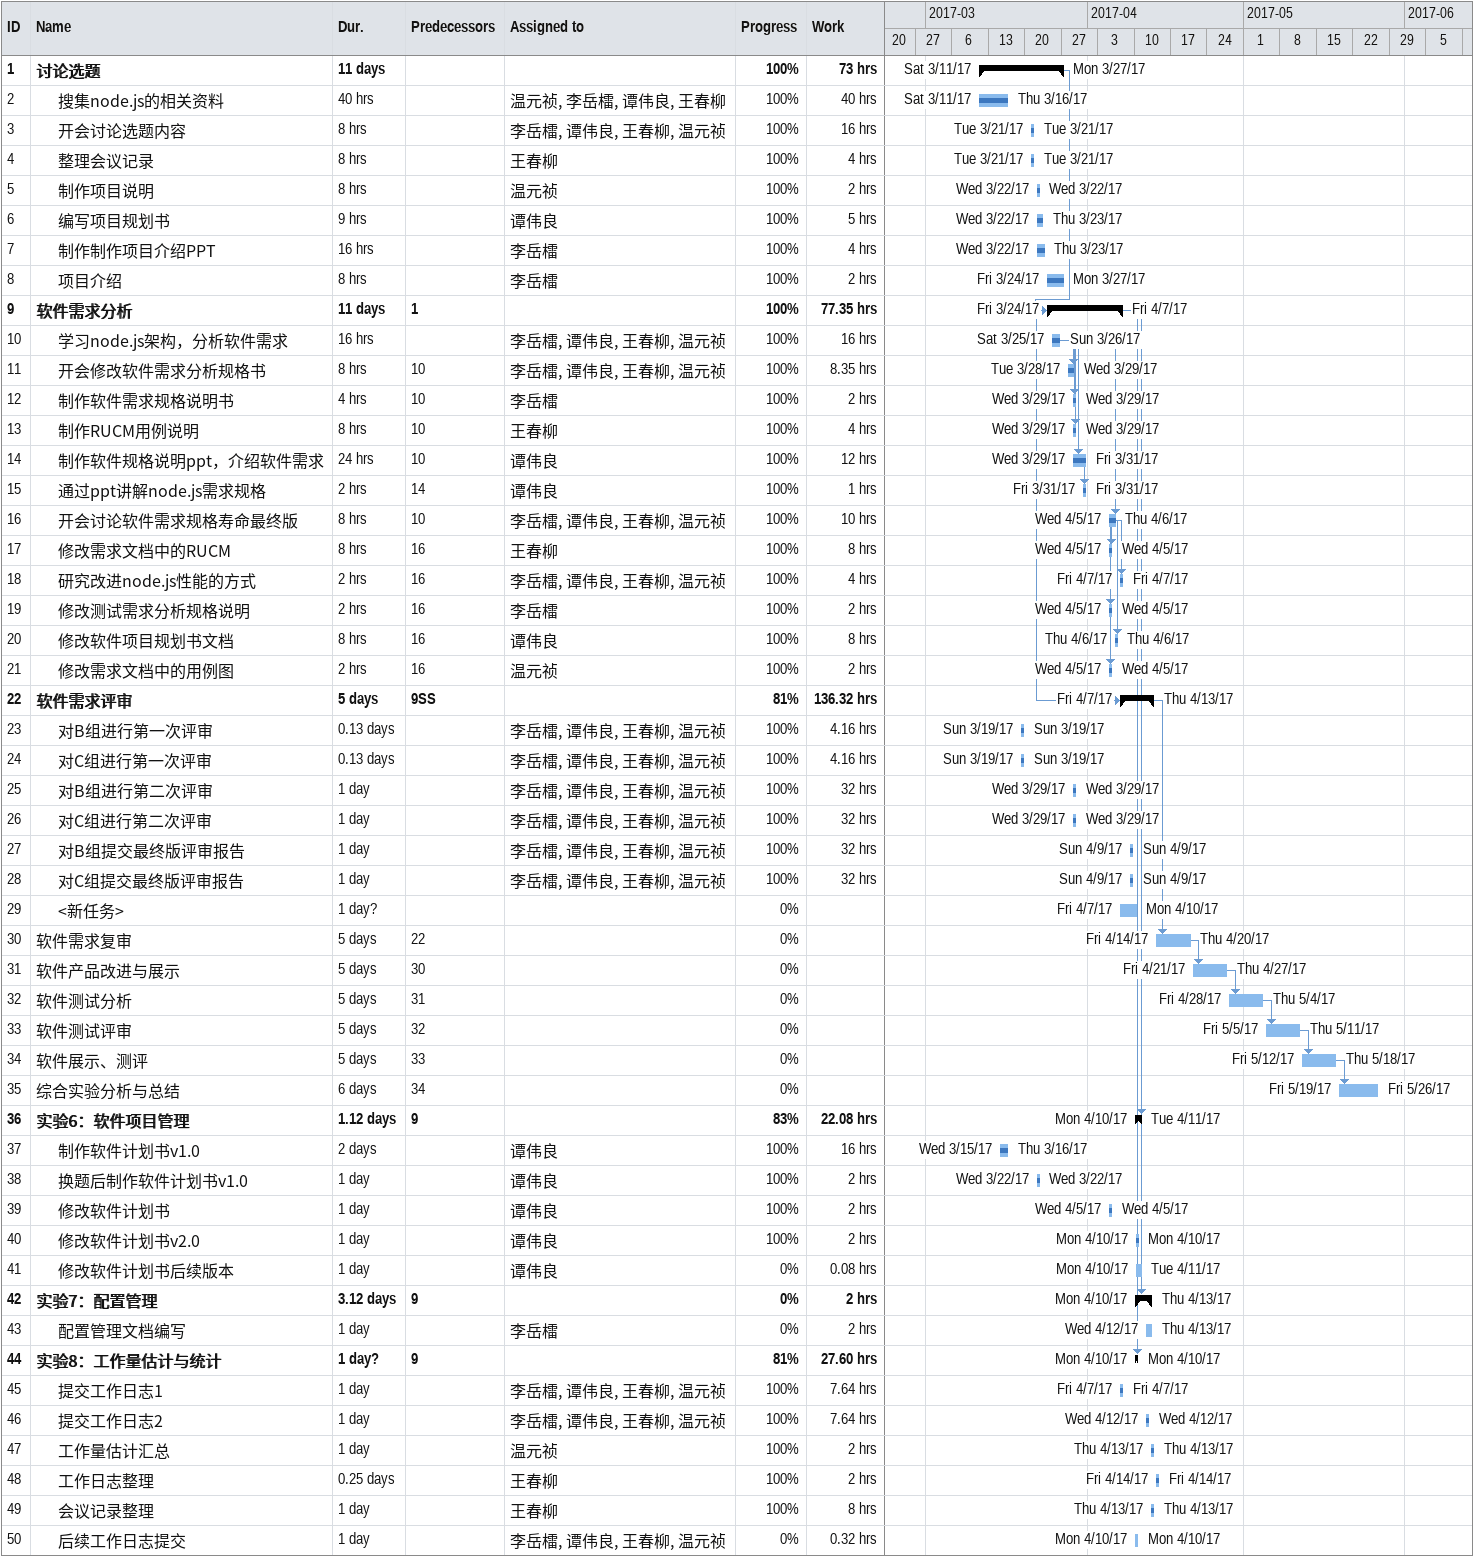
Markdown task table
| ID | Level | Task | Duration | Start | Finish | Predecessors | Resources | % complete | Work (h) |
|---|---|---|---|---|---|---|---|---|---|
| 1 | 1 | **讨论选题** | 11d | 2017-03-11 | 2017-03-27 |  |  | 100 | 73 |
| 2 | 2 | 搜集node.js的相关资料 | 40h | 2017-03-11 | 2017-03-16 |  | 温元祯, 李岳檑, 谭伟良, 王春柳 | 100 | 40 |
| 3 | 2 | 开会讨论选题内容 | 8h | 2017-03-21 | 2017-03-21 |  | 李岳檑, 谭伟良, 王春柳, 温元祯 | 100 | 16 |
| 4 | 2 | 整理会议记录 | 8h | 2017-03-21 | 2017-03-21 |  | 王春柳 | 100 | 4 |
| 5 | 2 | 制作项目说明 | 8h | 2017-03-22 | 2017-03-22 |  | 温元祯 | 100 | 2 |
| 6 | 2 | 编写项目规划书 | 9h | 2017-03-22 | 2017-03-23 |  | 谭伟良 | 100 | 5 |
| 7 | 2 | 制作制作项目介绍PPT | 16h | 2017-03-22 | 2017-03-23 |  | 李岳檑 | 100 | 4 |
| 8 | 2 | 项目介绍 | 8h | 2017-03-24 | 2017-03-27 |  | 李岳檑 | 100 | 2 |
| 9 | 1 | **软件需求分析** | 11d | 2017-03-24 | 2017-04-07 | 1 |  | 100 | 77.35 |
| 10 | 2 | 学习node.js架构，分析软件需求 | 16h | 2017-03-25 | 2017-03-26 |  | 李岳檑, 谭伟良, 王春柳, 温元祯 | 100 | 16 |
| 11 | 2 | 开会修改软件需求分析规格书 | 8h | 2017-03-28 | 2017-03-29 | 10 | 李岳檑, 谭伟良, 王春柳, 温元祯 | 100 | 8.35 |
| 12 | 2 | 制作软件需求规格说明书 | 4h | 2017-03-29 | 2017-03-29 | 10 | 李岳檑 | 100 | 2 |
| 13 | 2 | 制作RUCM用例说明 | 8h | 2017-03-29 | 2017-03-29 | 10 | 王春柳 | 100 | 4 |
| 14 | 2 | 制作软件规格说明ppt，介绍软件需求 | 24h | 2017-03-29 | 2017-03-31 | 10 | 谭伟良 | 100 | 12 |
| 15 | 2 | 通过ppt讲解node.js需求规格 | 2h | 2017-03-31 | 2017-03-31 | 14 | 谭伟良 | 100 | 1 |
| 16 | 2 | 开会讨论软件需求规格寿命最终版 | 8h | 2017-04-05 | 2017-04-06 | 10 | 李岳檑, 谭伟良, 王春柳, 温元祯 | 100 | 10 |
| 17 | 2 | 修改需求文档中的RUCM | 8h | 2017-04-05 | 2017-04-05 | 16 | 王春柳 | 100 | 8 |
| 18 | 2 | 研究改进node.js性能的方式 | 2h | 2017-04-07 | 2017-04-07 | 16 | 李岳檑, 谭伟良, 王春柳, 温元祯 | 100 | 4 |
| 19 | 2 | 修改测试需求分析规格说明 | 2h | 2017-04-05 | 2017-04-05 | 16 | 李岳檑 | 100 | 2 |
| 20 | 2 | 修改软件项目规划书文档 | 8h | 2017-04-06 | 2017-04-06 | 16 | 谭伟良 | 100 | 8 |
| 21 | 2 | 修改需求文档中的用例图 | 2h | 2017-04-05 | 2017-04-05 | 16 | 温元祯 | 100 | 2 |
| 22 | 1 | **软件需求评审** | 5d | 2017-04-07 | 2017-04-13 | 9SS |  | 81 | 136.32 |
| 23 | 2 | 对B组进行第一次评审 | 0.13d | 2017-03-19 | 2017-03-19 |  | 李岳檑, 谭伟良, 王春柳, 温元祯 | 100 | 4.16 |
| 24 | 2 | 对C组进行第一次评审 | 0.13d | 2017-03-19 | 2017-03-19 |  | 李岳檑, 谭伟良, 王春柳, 温元祯 | 100 | 4.16 |
| 25 | 2 | 对B组进行第二次评审 | 1d | 2017-03-29 | 2017-03-29 |  | 李岳檑, 谭伟良, 王春柳, 温元祯 | 100 | 32 |
| 26 | 2 | 对C组进行第二次评审 | 1d | 2017-03-29 | 2017-03-29 |  | 李岳檑, 谭伟良, 王春柳, 温元祯 | 100 | 32 |
| 27 | 2 | 对B组提交最终版评审报告 | 1d | 2017-04-09 | 2017-04-09 |  | 李岳檑, 谭伟良, 王春柳, 温元祯 | 100 | 32 |
| 28 | 2 | 对C组提交最终版评审报告 | 1d | 2017-04-09 | 2017-04-09 |  | 李岳檑, 谭伟良, 王春柳, 温元祯 | 100 | 32 |
| 29 | 2 | <新任务> | 1d? | 2017-04-07 | 2017-04-10 |  |  | 0 |  |
| 30 | 1 | 软件需求复审 | 5d | 2017-04-14 | 2017-04-20 | 22 |  | 0 |  |
| 31 | 1 | 软件产品改进与展示 | 5d | 2017-04-21 | 2017-04-27 | 30 |  | 0 |  |
| 32 | 1 | 软件测试分析 | 5d | 2017-04-28 | 2017-05-04 | 31 |  | 0 |  |
| 33 | 1 | 软件测试评审 | 5d | 2017-05-05 | 2017-05-11 | 32 |  | 0 |  |
| 34 | 1 | 软件展示、测评 | 5d | 2017-05-12 | 2017-05-18 | 33 |  | 0 |  |
| 35 | 1 | 综合实验分析与总结 | 6d | 2017-05-19 | 2017-05-26 | 34 |  | 0 |  |
| 36 | 1 | **实验6：软件项目管理** | 1.12d | 2017-04-10 | 2017-04-11 | 9 |  | 83 | 22.08 |
| 37 | 2 | 制作软件计划书v1.0 | 2d | 2017-03-15 | 2017-03-16 |  | 谭伟良 | 100 | 16 |
| 38 | 2 | 换题后制作软件计划书v1.0 | 1d | 2017-03-22 | 2017-03-22 |  | 谭伟良 | 100 | 2 |
| 39 | 2 | 修改软件计划书 | 1d | 2017-04-05 | 2017-04-05 |  | 谭伟良 | 100 | 2 |
| 40 | 2 | 修改软件计划书v2.0 | 1d | 2017-04-10 | 2017-04-10 |  | 谭伟良 | 100 | 2 |
| 41 | 2 | 修改软件计划书后续版本 | 1d | 2017-04-10 | 2017-04-11 |  | 谭伟良 | 0 | 0.08 |
| 42 | 1 | **实验7：配置管理** | 3.12d | 2017-04-10 | 2017-04-13 | 9 |  | 0 | 2 |
| 43 | 2 | 配置管理文档编写 | 1d | 2017-04-12 | 2017-04-13 |  | 李岳檑 | 0 | 2 |
| 44 | 1 | **实验8：工作量估计与统计** | 1d? | 2017-04-10 | 2017-04-10 | 9 |  | 81 | 27.60 |
| 45 | 2 | 提交工作日志1 | 1d | 2017-04-07 | 2017-04-07 |  | 李岳檑, 谭伟良, 王春柳, 温元祯 | 100 | 7.64 |
| 46 | 2 | 提交工作日志2 | 1d | 2017-04-12 | 2017-04-12 |  | 李岳檑, 谭伟良, 王春柳, 温元祯 | 100 | 7.64 |
| 47 | 2 | 工作量估计汇总 | 1d | 2017-04-13 | 2017-04-13 |  | 温元祯 | 100 | 2 |
| 48 | 2 | 工作日志整理 | 0.25d | 2017-04-14 | 2017-04-14 |  | 王春柳 | 100 | 2 |
| 49 | 2 | 会议记录整理 | 1d | 2017-04-13 | 2017-04-13 |  | 王春柳 | 100 | 8 |
| 50 | 2 | 后续工作日志提交 | 1d | 2017-04-10 | 2017-04-10 |  | 李岳檑, 谭伟良, 王春柳, 温元祯 | 0 | 0.32 |
